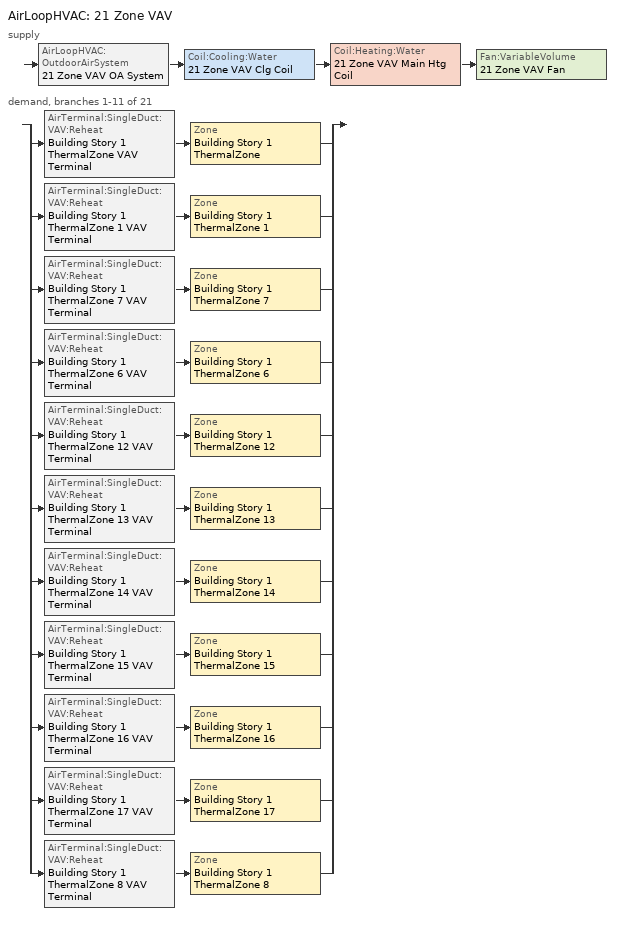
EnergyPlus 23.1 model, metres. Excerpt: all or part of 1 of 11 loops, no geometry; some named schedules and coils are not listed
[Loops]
AirLoopHVAC '21 Zone VAV'
 supply: AirLoopHVAC:OutdoorAirSystem '21 Zone VAV OA System' > Coil:Cooling:Water '21 Zone VAV Clg Coil' > Coil:Heating:Water '21 Zone VAV Main Htg Coil' > Fan:VariableVolume '21 Zone VAV Fan'
 demand, branches 1-11 of 21: split
  | AirTerminal:SingleDuct:VAV:Reheat 'Building Story 1 ThermalZone VAV Terminal' > Zone 'Building Story 1 ThermalZone'
  | AirTerminal:SingleDuct:VAV:Reheat 'Building Story 1 ThermalZone 1 VAV Terminal' > Zone 'Building Story 1 ThermalZone 1'
  | AirTerminal:SingleDuct:VAV:Reheat 'Building Story 1 ThermalZone 7 VAV Terminal' > Zone 'Building Story 1 ThermalZone 7'
  | AirTerminal:SingleDuct:VAV:Reheat 'Building Story 1 ThermalZone 6 VAV Terminal' > Zone 'Building Story 1 ThermalZone 6'
  | AirTerminal:SingleDuct:VAV:Reheat 'Building Story 1 ThermalZone 12 VAV Terminal' > Zone 'Building Story 1 ThermalZone 12'
  | AirTerminal:SingleDuct:VAV:Reheat 'Building Story 1 ThermalZone 13 VAV Terminal' > Zone 'Building Story 1 ThermalZone 13'
  | AirTerminal:SingleDuct:VAV:Reheat 'Building Story 1 ThermalZone 14 VAV Terminal' > Zone 'Building Story 1 ThermalZone 14'
  | AirTerminal:SingleDuct:VAV:Reheat 'Building Story 1 ThermalZone 15 VAV Terminal' > Zone 'Building Story 1 ThermalZone 15'
  | AirTerminal:SingleDuct:VAV:Reheat 'Building Story 1 ThermalZone 16 VAV Terminal' > Zone 'Building Story 1 ThermalZone 16'
  | AirTerminal:SingleDuct:VAV:Reheat 'Building Story 1 ThermalZone 17 VAV Terminal' > Zone 'Building Story 1 ThermalZone 17'
  | AirTerminal:SingleDuct:VAV:Reheat 'Building Story 1 ThermalZone 8 VAV Terminal' > Zone 'Building Story 1 ThermalZone 8'
[ZoneControl:Thermostat] Temperature Difference Between Cutout And Setpoint {deltaC}=0
Name | Zone or ZoneList | Control Type Schedule | Control 1
Building Story 1 ThermalZone Thermostat | Building Story 1 ThermalZone | Building Story 1 ThermalZone Thermostat Schedule | Story Ground Blended Space Type Thermostat
Building Story 1 ThermalZone 1 Thermostat | Building Story 1 ThermalZone 1 | Building Story 1 ThermalZone 1 Thermostat Schedule | Story Ground Blended Space Type Thermostat 1
Building Story 1 ThermalZone 12 Thermostat | Building Story 1 ThermalZone 12 | Building Story 1 ThermalZone 12 Thermostat Schedule | Story Ground Blended Space Type Thermostat 4
Building Story 1 ThermalZone 13 Thermostat | Building Story 1 ThermalZone 13 | Building Story 1 ThermalZone 13 Thermostat Schedule | Story Ground Blended Space Type Thermostat 5
Building Story 1 ThermalZone 14 Thermostat | Building Story 1 ThermalZone 14 | Building Story 1 ThermalZone 14 Thermostat Schedule | Story Ground Blended Space Type Thermostat 6
Building Story 1 ThermalZone 15 Thermostat | Building Story 1 ThermalZone 15 | Building Story 1 ThermalZone 15 Thermostat Schedule | Story Ground Blended Space Type Thermostat 7
Building Story 1 ThermalZone 16 Thermostat | Building Story 1 ThermalZone 16 | Building Story 1 ThermalZone 16 Thermostat Schedule | Story Ground Blended Space Type Thermostat 8
Building Story 1 ThermalZone 17 Thermostat | Building Story 1 ThermalZone 17 | Building Story 1 ThermalZone 17 Thermostat Schedule | Story Ground Blended Space Type Thermostat 9
Building Story 1 ThermalZone 6 Thermostat | Building Story 1 ThermalZone 6 | Building Story 1 ThermalZone 6 Thermostat Schedule | Story Ground Blended Space Type Thermostat 17
Building Story 1 ThermalZone 7 Thermostat | Building Story 1 ThermalZone 7 | Building Story 1 ThermalZone 7 Thermostat Schedule | Story Ground Blended Space Type Thermostat 18
Building Story 1 ThermalZone 8 Thermostat | Building Story 1 ThermalZone 8 | Building Story 1 ThermalZone 8 Thermostat Schedule | Story Ground Blended Space Type Thermostat 19
[ThermostatSetpoint:DualSetpoint] Heating Setpoint Temperature Schedule=SchoolSecondary HTGSETP_SCH_PSZ_AC; Cooling Setpoint Temperature Schedule=SchoolSecondary CLGSETP_SCH_NO_SETBACK
Story Ground Blended Space Type Thermostat; Story Ground Blended Space Type Thermostat 1; Story Ground Blended Space Type Thermostat 4; Story Ground Blended Space Type Thermostat 5; Story Ground Blended Space Type Thermostat 6; Story Ground Blended Space Type Thermostat 7; Story Ground Blended Space Type Thermostat 8; Story Ground Blended Space Type Thermostat 9; Story Ground Blended Space Type Thermostat 17; Story Ground Blended Space Type Thermostat 18; Story Ground Blended Space Type Thermostat 19
[AirTerminal:SingleDuct:VAV:Reheat] Availability Schedule=Always On Discrete; Maximum Air Flow Rate {m3/s}=Autosize; Zone Minimum Air Flow Input Method=Constant; Constant Minimum Air Flow Fraction=0.584753; Fixed Minimum Air Flow Rate {m3/s}=0; Maximum Hot Water or Steam Flow Rate {m3/s}=Autosize; Minimum Hot Water or Steam Flow Rate {m3/s}=0; Convergence Tolerance=0.001; Damper Heating Action=ReverseWithLimits; Maximum Flow per Zone Floor Area During Reheat {m3/s-m2}=Autocalculate; Maximum Flow Fraction During Reheat=0.5; Maximum Reheat Air Temperature {C}=40
Name | Reheat Coil
Building Story 1 ThermalZone VAV Terminal | Building Story 1 ThermalZone Reheat Coil
Building Story 1 ThermalZone 1 VAV Terminal | Building Story 1 ThermalZone 1 Reheat Coil
Building Story 1 ThermalZone 12 VAV Terminal | Building Story 1 ThermalZone 12 Reheat Coil
Building Story 1 ThermalZone 13 VAV Terminal | Building Story 1 ThermalZone 13 Reheat Coil
Building Story 1 ThermalZone 14 VAV Terminal | Building Story 1 ThermalZone 14 Reheat Coil
Building Story 1 ThermalZone 15 VAV Terminal | Building Story 1 ThermalZone 15 Reheat Coil
Building Story 1 ThermalZone 16 VAV Terminal | Building Story 1 ThermalZone 16 Reheat Coil
Building Story 1 ThermalZone 17 VAV Terminal | Building Story 1 ThermalZone 17 Reheat Coil
Building Story 1 ThermalZone 6 VAV Terminal | Building Story 1 ThermalZone 6 Reheat Coil
Building Story 1 ThermalZone 7 VAV Terminal | Building Story 1 ThermalZone 7 Reheat Coil
Building Story 1 ThermalZone 8 VAV Terminal | Building Story 1 ThermalZone 8 Reheat Coil
[Coil:Heating:Water]
21 Zone VAV Main Htg Coil: Availability Schedule=Always On Discrete; U-Factor Times Area Value {W/K}=Autosize; Maximum Water Flow Rate {m3/s}=Autosize; Performance Input Method=UFactorTimesAreaAndDesignWaterFlowRate; Rated Capacity {W}=Autosize; Rated Inlet Water Temperature {C}=82.2222; Rated Inlet Air Temperature {C}=7.22222; Rated Outlet Water Temperature {C}=71.1111; Rated Outlet Air Temperature {C}=12.7778; Rated Ratio for Air and Water Convection=0.5
[Zone equipment]
Building Story 1 ThermalZone: Building Story 1 ThermalZone VAV Terminal
Building Story 1 ThermalZone 1: Building Story 1 ThermalZone 1 VAV Terminal
Building Story 1 ThermalZone 12: Building Story 1 ThermalZone 12 VAV Terminal
Building Story 1 ThermalZone 13: Building Story 1 ThermalZone 13 VAV Terminal
Building Story 1 ThermalZone 14: Building Story 1 ThermalZone 14 VAV Terminal
Building Story 1 ThermalZone 15: Building Story 1 ThermalZone 15 VAV Terminal
Building Story 1 ThermalZone 16: Building Story 1 ThermalZone 16 VAV Terminal
Building Story 1 ThermalZone 17: Building Story 1 ThermalZone 17 VAV Terminal
Building Story 1 ThermalZone 6: Building Story 1 ThermalZone 6 VAV Terminal
Building Story 1 ThermalZone 7: Building Story 1 ThermalZone 7 VAV Terminal
Building Story 1 ThermalZone 8: Building Story 1 ThermalZone 8 VAV Terminal
[Sizing:Zone] Zone Cooling Design Supply Air Temperature Input Method=SupplyAirTemperature; Zone Cooling Design Supply Air Temperature {C}=12.7778; Zone Cooling Design Supply Air Temperature Difference {deltaC}=11.11; Zone Heating Design Supply Air Temperature Input Method=SupplyAirTemperature; Zone Heating Design Supply Air Temperature {C}=40; Zone Heating Design Supply Air Temperature Difference {deltaC}=11.11; Zone Cooling Design Supply Air Humidity Ratio {kgWater/kgDryAir}=0.0085; Zone Heating Design Supply Air Humidity Ratio {kgWater/kgDryAir}=0.008; Cooling Design Air Flow Method=DesignDayWithLimit; Cooling Design Air Flow Rate {m3/s}=0; Cooling Minimum Air Flow per Zone Floor Area {m3/s-m2}=0.000762; Cooling Minimum Air Flow {m3/s}=0; Cooling Minimum Air Flow Fraction=0; Heating Design Air Flow Method=DesignDay; Heating Design Air Flow Rate {m3/s}=0; Heating Maximum Air Flow per Zone Floor Area {m3/s-m2}=0.002032; Heating Maximum Air Flow {m3/s}=0.141576; Heating Maximum Air Flow Fraction=0.3; Account for Dedicated Outdoor Air System=No; Zone Load Sizing Method=Sensible Load Only No Latent Load; Zone Latent Cooling Design Supply Air Humidity Ratio Input Method=HumidityRatioDifference; Zone Cooling Design Supply Air Humidity Ratio Difference {kgWater/kgDryAir}=0.005; Zone Latent Heating Design Supply Air Humidity Ratio Input Method=HumidityRatioDifference; Zone Humidification Design Supply Air Humidity Ratio Difference {kgWater/kgDryAir}=0.005
Name | Design Specification Outdoor Air Object | Design Specification Zone Air Distribution Object
Building Story 1 ThermalZone | Building Story 1 ThermalZone DSOA Space List | Building Story 1 ThermalZone Design Spec Zone Air Dist
Building Story 1 ThermalZone 1 | Building Story 1 ThermalZone 1 DSOA Space List | Building Story 1 ThermalZone 1 Design Spec Zone Air Dist
Building Story 1 ThermalZone 12 | Building Story 1 ThermalZone 12 DSOA Space List | Building Story 1 ThermalZone 12 Design Spec Zone Air Dist
Building Story 1 ThermalZone 13 | Building Story 1 ThermalZone 13 DSOA Space List | Building Story 1 ThermalZone 13 Design Spec Zone Air Dist
Building Story 1 ThermalZone 14 | Building Story 1 ThermalZone 14 DSOA Space List | Building Story 1 ThermalZone 14 Design Spec Zone Air Dist
Building Story 1 ThermalZone 15 | Building Story 1 ThermalZone 15 DSOA Space List | Building Story 1 ThermalZone 15 Design Spec Zone Air Dist
Building Story 1 ThermalZone 16 | Building Story 1 ThermalZone 16 DSOA Space List | Building Story 1 ThermalZone 16 Design Spec Zone Air Dist
Building Story 1 ThermalZone 17 | Building Story 1 ThermalZone 17 DSOA Space List | Building Story 1 ThermalZone 17 Design Spec Zone Air Dist
Building Story 1 ThermalZone 6 | Building Story 1 ThermalZone 6 DSOA Space List | Building Story 1 ThermalZone 6 Design Spec Zone Air Dist
Building Story 1 ThermalZone 7 | Building Story 1 ThermalZone 7 DSOA Space List | Building Story 1 ThermalZone 7 Design Spec Zone Air Dist
Building Story 1 ThermalZone 8 | Building Story 1 ThermalZone 8 DSOA Space List | Building Story 1 ThermalZone 8 Design Spec Zone Air Dist
[DesignSpecification:ZoneAirDistribution] Minimum Zone Ventilation Efficiency=0.6
Building Story 1 ThermalZone Design Spec Zone Air Dist; Building Story 1 ThermalZone 1 Design Spec Zone Air Dist; Building Story 1 ThermalZone 10 Design Spec Zone Air Dist; Building Story 1 ThermalZone 11 Design Spec Zone Air Dist; Building Story 1 ThermalZone 12 Design Spec Zone Air Dist; Building Story 1 ThermalZone 13 Design Spec Zone Air Dist; Building Story 1 ThermalZone 14 Design Spec Zone Air Dist; Building Story 1 ThermalZone 15 Design Spec Zone Air Dist; Building Story 1 ThermalZone 16 Design Spec Zone Air Dist; Building Story 1 ThermalZone 17 Design Spec Zone Air Dist; Building Story 1 ThermalZone 18 Design Spec Zone Air Dist; Building Story 1 ThermalZone 19 Design Spec Zone Air Dist; Building Story 1 ThermalZone 2 Design Spec Zone Air Dist; Building Story 1 ThermalZone 20 Design Spec Zone Air Dist; Building Story 1 ThermalZone 3 Design Spec Zone Air Dist; Building Story 1 ThermalZone 4 Design Spec Zone Air Dist; Building Story 1 ThermalZone 5 Design Spec Zone Air Dist; Building Story 1 ThermalZone 6 Design Spec Zone Air Dist; Building Story 1 ThermalZone 7 Design Spec Zone Air Dist; Building Story 1 ThermalZone 8 Design Spec Zone Air Dist; Building Story 1 ThermalZone 9 Design Spec Zone Air Dist
[Controller:MechanicalVentilation]
21 Zone VAV Vent Controller: Availability Schedule=21 Zone VAV Occ Sch; Demand Controlled Ventilation=No; System Outdoor Air Method=ZoneSum; Zone or ZoneList 1=Building Story 1 ThermalZone; Design Specification Outdoor Air Object Name 1=Blended OA; Design Specification Zone Air Distribution Object Name 1=Building Story 1 ThermalZone Design Spec Zone Air Dist; Zone or ZoneList 2=Building Story 1 ThermalZone 1; Design Specification Outdoor Air Object Name 2=Blended OA; Design Specification Zone Air Distribution Object Name 2=Building Story 1 ThermalZone 1 Design Spec Zone Air Dist; Zone or ZoneList 3=Building Story 1 ThermalZone 10; Design Specification Outdoor Air Object Name 3=Blended OA; Design Specification Zone Air Distribution Object Name 3=Building Story 1 ThermalZone 10 Design Spec Zone Air Dist; Zone or ZoneList 4=Building Story 1 ThermalZone 11; Design Specification Outdoor Air Object Name 4=Blended OA; Design Specification Zone Air Distribution Object Name 4=Building Story 1 ThermalZone 11 Design Spec Zone Air Dist; Zone or ZoneList 5=Building Story 1 ThermalZone 12; Design Specification Outdoor Air Object Name 5=Blended OA; Design Specification Zone Air Distribution Object Name 5=Building Story 1 ThermalZone 12 Design Spec Zone Air Dist; Zone or ZoneList 6=Building Story 1 ThermalZone 13; Design Specification Outdoor Air Object Name 6=Blended OA; Design Specification Zone Air Distribution Object Name 6=Building Story 1 ThermalZone 13 Design Spec Zone Air Dist; Zone or ZoneList 7=Building Story 1 ThermalZone 14; Design Specification Outdoor Air Object Name 7=Blended OA; Design Specification Zone Air Distribution Object Name 7=Building Story 1 ThermalZone 14 Design Spec Zone Air Dist; Zone or ZoneList 8=Building Story 1 ThermalZone 15; Design Specification Outdoor Air Object Name 8=Blended OA; Design Specification Zone Air Distribution Object Name 8=Building Story 1 ThermalZone 15 Design Spec Zone Air Dist; Zone or ZoneList 9=Building Story 1 ThermalZone 16; Design Specification Outdoor Air Object Name 9=Blended OA; Design Specification Zone Air Distribution Object Name 9=Building Story 1 ThermalZone 16 Design Spec Zone Air Dist; Zone or ZoneList 10=Building Story 1 ThermalZone 17; Design Specification Outdoor Air Object Name 10=Blended OA; Design Specification Zone Air Distribution Object Name 10=Building Story 1 ThermalZone 17 Design Spec Zone Air Dist; Zone or ZoneList 11=Building Story 1 ThermalZone 18; Design Specification Outdoor Air Object Name 11=Blended OA; Design Specification Zone Air Distribution Object Name 11=Building Story 1 ThermalZone 18 Design Spec Zone Air Dist; Zone or ZoneList 12=Building Story 1 ThermalZone 19; Design Specification Outdoor Air Object Name 12=Blended OA; Design Specification Zone Air Distribution Object Name 12=Building Story 1 ThermalZone 19 Design Spec Zone Air Dist; Zone or ZoneList 13=Building Story 1 ThermalZone 2; Design Specification Outdoor Air Object Name 13=Blended OA; Design Specification Zone Air Distribution Object Name 13=Building Story 1 ThermalZone 2 Design Spec Zone Air Dist; Zone or ZoneList 14=Building Story 1 ThermalZone 20; Design Specification Outdoor Air Object Name 14=Blended OA; Design Specification Zone Air Distribution Object Name 14=Building Story 1 ThermalZone 20 Design Spec Zone Air Dist; Zone or ZoneList 15=Building Story 1 ThermalZone 3; Design Specification Outdoor Air Object Name 15=Blended OA; Design Specification Zone Air Distribution Object Name 15=Building Story 1 ThermalZone 3 Design Spec Zone Air Dist; Zone or ZoneList 16=Building Story 1 ThermalZone 4; Design Specification Outdoor Air Object Name 16=Blended OA; Design Specification Zone Air Distribution Object Name 16=Building Story 1 ThermalZone 4 Design Spec Zone Air Dist; Zone or ZoneList 17=Building Story 1 ThermalZone 5; Design Specification Outdoor Air Object Name 17=Blended OA; Design Specification Zone Air Distribution Object Name 17=Building Story 1 ThermalZone 5 Design Spec Zone Air Dist; Zone or ZoneList 18=Building Story 1 ThermalZone 6; Design Specification Outdoor Air Object Name 18=Blended OA; Design Specification Zone Air Distribution Object Name 18=Building Story 1 ThermalZone 6 Design Spec Zone Air Dist; Zone or ZoneList 19=Building Story 1 ThermalZone 7; Design Specification Outdoor Air Object Name 19=Blended OA; Design Specification Zone Air Distribution Object Name 19=Building Story 1 ThermalZone 7 Design Spec Zone Air Dist; Zone or ZoneList 20=Building Story 1 ThermalZone 8; Design Specification Outdoor Air Object Name 20=Blended OA; Design Specification Zone Air Distribution Object Name 20=Building Story 1 ThermalZone 8 Design Spec Zone Air Dist; Zone or ZoneList 21=Building Story 1 ThermalZone 9; Design Specification Outdoor Air Object Name 21=Blended OA; Design Specification Zone Air Distribution Object Name 21=Building Story 1 ThermalZone 9 Design Spec Zone Air Dist
[DesignSpecification:OutdoorAir]
Blended OA: Outdoor Air Method=Sum; Outdoor Air Flow per Person {m3/s-person}=0.00256079; Outdoor Air Flow per Zone Floor Area {m3/s-m2}=0.000687897; Outdoor Air Flow per Zone {m3/s}=0; Outdoor Air Flow Air Changes per Hour {1/hr}=0
[DesignSpecification:OutdoorAir:SpaceList] Space 1 Design Specification Outdoor Air Object=Blended OA
Name | Space 1
Building Story 1 ThermalZone DSOA Space List | Building Story 1 Space
Building Story 1 ThermalZone 1 DSOA Space List | Building Story 1 Space 1
Building Story 1 ThermalZone 12 DSOA Space List | Building Story 1 Space 12
Building Story 1 ThermalZone 13 DSOA Space List | Building Story 1 Space 13
Building Story 1 ThermalZone 14 DSOA Space List | Building Story 1 Space 14
Building Story 1 ThermalZone 15 DSOA Space List | Building Story 1 Space 15
Building Story 1 ThermalZone 16 DSOA Space List | Building Story 1 Space 16
Building Story 1 ThermalZone 17 DSOA Space List | Building Story 1 Space 17
Building Story 1 ThermalZone 6 DSOA Space List | Building Story 1 Space 6
Building Story 1 ThermalZone 7 DSOA Space List | Building Story 1 Space 7
Building Story 1 ThermalZone 8 DSOA Space List | Building Story 1 Space 8
[AirLoopHVAC]
21 Zone VAV: Design Supply Air Flow Rate {m3/s}=AutoSize; Design Return Air Flow Fraction of Supply Air Flow=1
[Sizing:System]
21 Zone VAV: Type of Load to Size On=Sensible; Design Outdoor Air Flow Rate {m3/s}=11.8003; Central Heating Maximum System Air Flow Ratio=0.3; Preheat Design Temperature {C}=7.22222; Preheat Design Humidity Ratio {kgWater/kgDryAir}=0.008; Precool Design Temperature {C}=12.7778; Precool Design Humidity Ratio {kgWater/kgDryAir}=0.008; Central Cooling Design Supply Air Temperature {C}=12.7778; Central Heating Design Supply Air Temperature {C}=12.7778; Type of Zone Sum to Use=Coincident; 100% Outdoor Air in Cooling=No; 100% Outdoor Air in Heating=No; Central Cooling Design Supply Air Humidity Ratio {kgWater/kgDryAir}=0.0085; Central Heating Design Supply Air Humidity Ratio {kgWater/kgDryAir}=0.008; Cooling Supply Air Flow Rate Method=DesignDay; Cooling Supply Air Flow Rate {m3/s}=0; Cooling Supply Air Flow Rate Per Floor Area {m3/s-m2}=0.00996765; Cooling Fraction of Autosized Cooling Supply Air Flow Rate=1; Cooling Supply Air Flow Rate Per Unit Cooling Capacity {m3/s-W}=3.94755e-05; Heating Supply Air Flow Rate Method=DesignDay; Heating Supply Air Flow Rate {m3/s}=0; Heating Supply Air Flow Rate Per Floor Area {m3/s-m2}=0.00996765; Heating Fraction of Autosized Heating Supply Air Flow Rate=1; Heating Fraction of Autosized Cooling Supply Air Flow Rate=1; Heating Supply Air Flow Rate Per Unit Heating Capacity {m3/s-W}=3.15882e-05; System Outdoor Air Method=ZoneSum; Zone Maximum Outdoor Air Fraction=1; Cooling Design Capacity Method=CoolingDesignCapacity; Cooling Design Capacity {W}=Autosize; Cooling Design Capacity Per Floor Area {W/m2}=234.7; Fraction of Autosized Cooling Design Capacity=1; Heating Design Capacity Method=HeatingDesignCapacity; Heating Design Capacity {W}=Autosize; Heating Design Capacity Per Floor Area {W/m2}=157; Fraction of Autosized Heating Design Capacity=1; Central Cooling Capacity Control Method=OnOff; Occupant Diversity=Autosize
[Controller:WaterCoil] Control Variable=Temperature; Actuator Variable=Flow; Maximum Actuated Flow {m3/s}=Autosize; Minimum Actuated Flow {m3/s}=0
Name | Action | Controller Convergence Tolerance {deltaC}
21 Zone VAV Clg Coil Controller | Reverse | Autosize
21 Zone VAV Main Htg Coil Controller | Normal | 0.0001
[Controller:OutdoorAir]
21 Zone VAV OA Controller: Minimum Outdoor Air Flow Rate {m3/s}=Autosize; Maximum Outdoor Air Flow Rate {m3/s}=Autosize; Economizer Control Type=DifferentialDryBulb; Economizer Control Action Type=ModulateFlow; Lockout Type=LockoutWithHeating; Minimum Limit Type=FixedMinimum; Minimum Outdoor Air Schedule=21 Zone VAV Occ Sch; Mechanical Ventilation Controller=21 Zone VAV Vent Controller; High Humidity Control=No; Control High Indoor Humidity Based on Outdoor Humidity Ratio=Yes; Heat Recovery Bypass Control Type=BypassWhenOAFlowGreaterThanMinimum
[HeatExchanger:AirToAir:SensibleAndLatent]
21 Zone VAV ERV: Availability Schedule=Always On Discrete; Nominal Supply Air Flow Rate {m3/s}=Autosize; Sensible Effectiveness at 100% Heating Air Flow=0.5; Latent Effectiveness at 100% Heating Air Flow=0.5; Sensible Effectiveness at 75% Heating Air Flow=0.5; Latent Effectiveness at 75% Heating Air Flow=0.5; Sensible Effectiveness at 100% Cooling Air Flow=0.5; Latent Effectiveness at 100% Cooling Air Flow=0.5; Sensible Effectiveness at 75% Cooling Air Flow=0.5; Latent Effectiveness at 75% Cooling Air Flow=0.5; Nominal Electric Power {W}=7488.39; Supply Air Outlet Temperature Control=Yes; Heat Exchanger Type=Rotary; Frost Control Type=ExhaustOnly; Threshold Temperature {C}=-23.3; Initial Defrost Time Fraction=0.167; Rate of Defrost Time Fraction Increase {1/K}=1.44; Economizer Lockout=Yes
[SetpointManager:OutdoorAirPretreat]
Setpoint Manager Outdoor Air Pretreat 1: Control Variable=Temperature; Minimum Setpoint Temperature {C}=-99; Maximum Setpoint Temperature {C}=99; Minimum Setpoint Humidity Ratio {kgWater/kgDryAir}=1e-05; Maximum Setpoint Humidity Ratio {kgWater/kgDryAir}=1
[SetpointManager:MixedAir] Control Variable=Temperature
Name | Setpoint Node or NodeList
21 Zone VAV Mixed Air Node OS Default SPM | 21 Zone VAV Mixed Air Node
21 Zone VAV Clg Coil Outlet Air Node OS Default SPM | 21 Zone VAV Clg Coil Outlet Air Node
21 Zone VAV Main Htg Coil Outlet Air Node OS Default SPM | 21 Zone VAV Main Htg Coil Outlet Air Node
[Coil:Cooling:Water]
21 Zone VAV Clg Coil: Availability Schedule=Always On Discrete; Design Water Flow Rate {m3/s}=Autosize; Design Air Flow Rate {m3/s}=Autosize; Design Inlet Water Temperature {C}=Autosize; Design Inlet Air Temperature {C}=Autosize; Design Outlet Air Temperature {C}=Autosize; Design Inlet Air Humidity Ratio {kgWater/kgDryAir}=Autosize; Design Outlet Air Humidity Ratio {kgWater/kgDryAir}=Autosize; Type of Analysis=SimpleAnalysis; Heat Exchanger Configuration=CrossFlow
[Fan:VariableVolume]
21 Zone VAV Fan: Availability Schedule=21 Zone VAV Occ Sch; Fan Total Efficiency=0.6175; Pressure Rise {Pa}=1389.92; Maximum Flow Rate {m3/s}=AutoSize; Fan Power Minimum Flow Rate Input Method=Fraction; Fan Power Minimum Flow Fraction=0.25; Fan Power Minimum Air Flow Rate {m3/s}=0; Motor Efficiency=0.95; Motor In Airstream Fraction=1; Fan Power Coefficient 1=0.04076; Fan Power Coefficient 2=0.0881; Fan Power Coefficient 3=-0.0729; Fan Power Coefficient 4=0.9437; Fan Power Coefficient 5=0
[SetpointManager:Warmest]
21 Zone VAV SAT Warmest Reset: Control Variable=Temperature; HVAC Air Loop=21 Zone VAV; Minimum Setpoint Temperature {C}=12.7778; Maximum Setpoint Temperature {C}=15.5556; Strategy=MaximumTemperature; Setpoint Node or NodeList=21 Zone VAV Supply Outlet Node
[Schedule:Week:Daily]
21 Zone VAV Occ Sch Week Rule - Jan1-Jul1: 21 Zone VAV Occ Sch Sunday, 21 Zone VAV Occ Sch Default, 21 Zone VAV Occ Sch Tuesday, 21 Zone VAV Occ Sch Wednesday, 21 Zone VAV Occ Sch Thursday, 21 Zone VAV Occ Sch Friday, 21 Zone VAV Occ Sch Sunday, 21 Zone VAV Occ Sch Default, 21 Zone VAV Occ Sch Summer Design Day, 21 Zone VAV Occ Sch Winter Design Day, 21 Zone VAV Occ Sch Default, 21 Zone VAV Occ Sch Default
21 Zone VAV Occ Sch Week Rule - Jul2-Aug26: 21 Zone VAV Occ Sch Sunday, 21 Zone VAV Occ Sch Monday 1, 21 Zone VAV Occ Sch Tuesday 1, 21 Zone VAV Occ Sch Wednesday 1, 21 Zone VAV Occ Sch Thursday 1, 21 Zone VAV Occ Sch Friday 1, 21 Zone VAV Occ Sch Sunday, 21 Zone VAV Occ Sch Default, 21 Zone VAV Occ Sch Summer Design Day, 21 Zone VAV Occ Sch Winter Design Day, 21 Zone VAV Occ Sch Default, 21 Zone VAV Occ Sch Default
21 Zone VAV Occ Sch Week Rule - Aug27-Sep2: 21 Zone VAV Occ Sch Sunday, 21 Zone VAV Occ Sch Monday 1, 21 Zone VAV Occ Sch Tuesday 1, 21 Zone VAV Occ Sch Wednesday 1, 21 Zone VAV Occ Sch Thursday 1, 21 Zone VAV Occ Sch Friday 2, 21 Zone VAV Occ Sch Sunday, 21 Zone VAV Occ Sch Default, 21 Zone VAV Occ Sch Summer Design Day, 21 Zone VAV Occ Sch Winter Design Day, 21 Zone VAV Occ Sch Default, 21 Zone VAV Occ Sch Default
21 Zone VAV Occ Sch Week Rule - Sep3-Dec31: 21 Zone VAV Occ Sch Sunday, 21 Zone VAV Occ Sch Monday 2, 21 Zone VAV Occ Sch Tuesday 2, 21 Zone VAV Occ Sch Wednesday 2, 21 Zone VAV Occ Sch Thursday 2, 21 Zone VAV Occ Sch Friday 2, 21 Zone VAV Occ Sch Sunday, 21 Zone VAV Occ Sch Default, 21 Zone VAV Occ Sch Summer Design Day, 21 Zone VAV Occ Sch Winter Design Day, 21 Zone VAV Occ Sch Default, 21 Zone VAV Occ Sch Default
[Schedule:Year]
SchoolSecondary HTGSETP_SCH_PSZ_AC: SchoolSecondary HTGSETP_SCH_PSZ_AC Week Rule - Jan1-Dec31, 1, 1, 12, 31
SchoolSecondary CLGSETP_SCH_NO_SETBACK: SchoolSecondary CLGSETP_SCH_NO_SETBACK Week Rule - Jan1-Dec31, 1, 1, 12, 31
21 Zone VAV Occ Sch: 21 Zone VAV Occ Sch Week Rule - Jan1-Jul1, 1, 1, 7, 1, 21 Zone VAV Occ Sch Week Rule - Jul2-Aug26, 7, 2, 8, 26, 21 Zone VAV Occ Sch Week Rule - Aug27-Sep2, 8, 27, 9, 2, 21 Zone VAV Occ Sch Week Rule - Sep3-Dec31, 9, 3, 12, 31
[Schedule:Compact]
Building Story 1 ThermalZone Thermostat Schedule; Building Story 1 ThermalZone 1 Thermostat Schedule; Building Story 1 ThermalZone 12 Thermostat Schedule; Building Story 1 ThermalZone 13 Thermostat Schedule; Building Story 1 ThermalZone 14 Thermostat Schedule; Building Story 1 ThermalZone 15 Thermostat Schedule; Building Story 1 ThermalZone 16 Thermostat Schedule; Building Story 1 ThermalZone 17 Thermostat Schedule; Building Story 1 ThermalZone 6 Thermostat Schedule; Building Story 1 ThermalZone 7 Thermostat Schedule; Building Story 1 ThermalZone 8 Thermostat Schedule: Through: 12/31, For: AllDays, Until: 24:00, 4
[Schedule:Constant]
Always On Discrete: OnOff, 1
